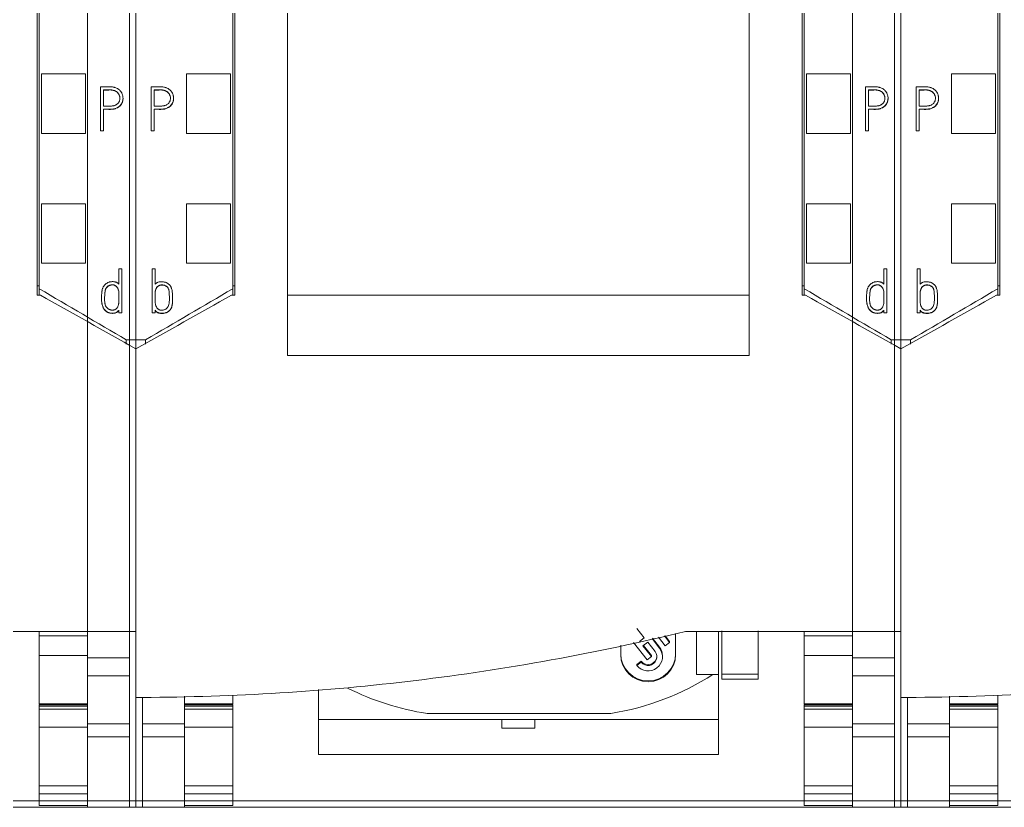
# Model space of a CAD drawing. Header units: millimetres. Extents: x 1359 to 3577, y 1333 to 3557.
# Drawn here: x 2640.68 to 2685.47, y 2906.56 to 2942.38 of the extents above; entities that cross this region are included whole.
import ezdxf

# ---------------------------------------------------------------- set-up
doc = ezdxf.new("R2010")
doc.units = ezdxf.units.MM
doc.layers.add('000-PI-Oprema', color=30, linetype='Continuous', lineweight=5)
doc.layers.add('002-PI-Kabelska kanalica', color=150, linetype='Continuous')

# ---------------------------------------------------------------- blocks, each defined once
blk = doc.blocks.new('S7-1500 DI HF - 6ES7521-1BL00-0AB0')
at = {"layer": '000-PI-Oprema', "color": 0, "linetype": 'ByBlock', "lineweight": 0}
for p, q in [((0, 134.681), (0, 21.262)), ((34.8, 134.681), (34.8, 21.262)), ((4.4, 132.4), (4.4, 23.585)), ((30.4, 23.585), (30.4, 132.4)), ((32.6, 67.75), (32.6, 3.795)), ((34.5, 67.75), (34.5, 3.795)), ((2.3, 30.655), (2.3, 33.356)), ((4.3, 33.356), (2.3, 33.356)), ((4.3, 30.655), (4.3, 33.356)), ((30.5, 30.655), (30.5, 33.356)), ((30.5, 33.356), (32.5, 33.356)), ((32.5, 30.655), (32.5, 33.356)), ((0.684, 32.772), (0.684, 30.771)), ((33.184, 32.772), (33.184, 30.771)), ((0.826, 31.895), (0.826, 32.631)), ((1.711, 32.244), (1.711, 32.25)), ((33.326, 31.895), (33.326, 32.631)), ((34.211, 32.244), (34.211, 32.25)), ((0.826, 30.771), (0.826, 31.753)), ((33.326, 30.771), (33.326, 31.753)), ((0.684, 30.771), (0.826, 30.771)), ((0.684, 30.771), (0.684, 30.764)), ((0.826, 30.771), (0.826, 30.764)), ((2.3, 30.65), (2.3, 30.655)), ((4.3, 30.655), (2.3, 30.655)), ((4.3, 30.65), (2.3, 30.65)), ((4.3, 30.65), (4.3, 30.655)), ((30.5, 30.65), (30.5, 30.655)), ((30.5, 30.655), (32.5, 30.655)), ((30.5, 30.65), (32.5, 30.65)), ((32.5, 30.65), (32.5, 30.655)), ((33.184, 30.771), (33.326, 30.771)), ((33.184, 30.771), (33.184, 30.764)), ((33.326, 30.771), (33.326, 30.764)), ((2.3, 24.753), (2.3, 27.454)), ((4.3, 27.454), (2.3, 27.454)), ((4.3, 24.753), (4.3, 27.454)), ((30.5, 24.753), (30.5, 27.454)), ((30.5, 27.454), (32.5, 27.454)), ((32.5, 24.753), (32.5, 27.454)), ((2.3, 24.75), (2.3, 24.753)), ((4.3, 24.753), (2.3, 24.753)), ((4.3, 24.75), (2.3, 24.75)), ((4.3, 24.75), (4.3, 24.753)), ((30.5, 24.75), (30.5, 24.753)), ((30.5, 24.753), (32.5, 24.753)), ((30.5, 24.75), (32.5, 24.75)), ((32.5, 24.75), (32.5, 24.753)), ((0.733, 22.486), (0.733, 24.486)), ((0.733, 24.486), (0.872, 24.486)), ((0.872, 24.486), (0.872, 23.791)), ((34.022, 24.486), (34.022, 23.794)), ((34.163, 24.486), (34.022, 24.486)), ((34.163, 22.486), (34.163, 24.486)), ((4.35, 23.299), (4.5, 23.299)), ((4.5, 23.714), (4.4, 23.714)), ((4.4, 23.585), (4.4, 23.299)), ((27.9, 23.296), (6.9, 23.296)), ((30.3, 23.714), (30.4, 23.714)), ((30.3, 23.299), (30.45, 23.299)), ((30.4, 23.299), (30.4, 23.585)), ((1.662, 23.111), (1.662, 23.117)), ((33.231, 23.163), (33.231, 23.153)), ((0.872, 22.486), (0.733, 22.486)), ((0.872, 22.605), (0.872, 22.486)), ((34.022, 22.605), (34.022, 22.486)), ((34.022, 22.486), (34.163, 22.486)), ((0, 21.262), (0, 20.893)), ((0.44, 21.262), (0, 21.262)), ((0.44, 21.059), (0.44, 21.262)), ((34.36, 21.262), (34.36, 21.059)), ((34.8, 21.262), (34.36, 21.262)), ((34.8, 21.262), (34.8, 20.886)), ((27.9, 20.55), (6.9, 20.55)), ((22.789, 8.14), (23.125, 7.714)), ((23.125, 7.714), (22.909, 7.547)), ((23.811, 7.245), (23.475, 7.671)), ((23.811, 7.284), (23.495, 7.686)), ((23.77, 7.739), (24.076, 7.35)), ((24.273, 7.503), (24.042, 7.797)), ((24.273, 7.542), (24.068, 7.802)), ((24.55, 6.949), (24.55, 7.904)), ((25, 8), (34.8, 8)), ((25.5, 8), (25.5, 6.04)), ((26.5, 6.04), (26.5, 8)), ((30.4, 7.8), (30.4, 8)), ((30.4, 6.902), (30.4, 7.8)), ((30.4, 7.8), (32.6, 7.8)), ((32.6, 6.799), (32.6, 8)), ((34.5, 6.799), (34.5, 8)), ((34.8, 7.919), (34.8, 0)), ((22.05, 7.374), (22.05, 6.949)), ((22.631, 7.497), (23.25, 6.711)), ((23.063, 7.351), (23.278, 7.519)), ((23.447, 6.863), (23.063, 7.351)), ((23.447, 6.902), (23.082, 7.366)), ((23.278, 7.519), (23.614, 7.092)), ((23.811, 7.284), (23.811, 7.245)), ((24.076, 7.35), (24.273, 7.503)), ((24.273, 7.542), (24.273, 7.503)), ((23.25, 6.711), (23.447, 6.863)), ((23.447, 6.902), (23.447, 6.863)), ((23.949, 6.849), (23.949, 6.888)), ((30.4, 4.701), (30.4, 6.902)), ((30.4, 6.902), (32.6, 6.902)), ((32.6, 5.982), (32.6, 6.799)), ((32.6, 6.799), (34.5, 6.799)), ((34.5, 5.982), (34.5, 6.799)), ((22.986, 6.645), (22.789, 6.492)), ((22.986, 6.605), (22.789, 6.453)), ((22.789, 6.492), (22.789, 6.453)), ((22.986, 6.645), (22.986, 6.605)), ((25.5, 6.04), (25.5, 6.04)), ((25.5, 6.04), (26.249, 6.04)), ((25.5, 6.04), (26.5, 6.04)), ((26.249, 6.04), (26.5, 6.04)), ((26.5, 4), (26.5, 6.04)), ((26.5, 6.04), (26.5, 6.04)), ((26.65, 5.833), (26.65, 6.05)), ((26.65, 6.05), (28.3, 6.05)), ((26.65, 5.833), (28.3, 5.833)), ((28.3, 5.833), (28.3, 6.05)), ((32.6, 5.982), (34.5, 5.982)), ((0.301, 5), (0, 5)), ((0.3, 4.988), (0.3, 3.795)), ((2.2, 5.049), (2.2, 3.795)), ((4.4, 4.701), (4.4, 5.066)), ((8.3, 4), (8.3, 5.364)), ((0, 4.919), (0, 0)), ((2.2, 4.701), (4.4, 4.701)), ((4.4, 4.671), (2.2, 4.671)), ((4.4, 4.665), (2.2, 4.665)), ((4.4, 4.6), (2.2, 4.6)), ((4.4, 4.665), (4.4, 4.671)), ((4.4, 4.6), (4.4, 4.665)), ((4.4, 4.6), (4.4, 4.463)), ((30.4, 4.701), (32.6, 4.701)), ((30.4, 4.665), (30.4, 4.671)), ((32.6, 4.671), (30.4, 4.671)), ((30.4, 4.6), (30.4, 4.665)), ((30.4, 4.665), (32.6, 4.665)), ((30.4, 4.6), (30.4, 4.463)), ((30.4, 4.6), (32.6, 4.6)), ((4.4, 4.463), (2.2, 4.463)), ((4.4, 4.463), (4.4, 3.638)), ((13.244, 4.268), (21.599, 4.268)), ((30.4, 4.463), (30.4, 3.638)), ((30.4, 4.463), (32.6, 4.463)), ((0.3, 3.209), (0.3, 3.795)), ((2.2, 3.795), (0.3, 3.795)), ((2.2, 3.209), (2.2, 3.795)), ((4.4, 3.638), (2.2, 3.638)), ((4.4, 3.638), (4.4, 0.973)), ((8.3, 2.4), (8.3, 4)), ((8.3, 4), (26.5, 4)), ((16.65, 4), (16.65, 3.596)), ((16.65, 3.596), (18.15, 3.596)), ((18.15, 4), (18.15, 3.596)), ((26.5, 2.4), (26.5, 4)), ((30.4, 3.638), (30.4, 0.973)), ((30.4, 3.638), (32.6, 3.638)), ((32.6, 3.209), (32.6, 3.795)), ((32.6, 3.795), (34.5, 3.795)), ((34.5, 3.209), (34.5, 3.795)), ((2.2, 3.209), (0.3, 3.209)), ((32.6, 3.209), (34.5, 3.209)), ((8.3, 2.4), (26.5, 2.4)), ((4.4, 0.973), (2.2, 0.973)), ((4.4, 0.973), (4.4, 0.606)), ((30.4, 0.973), (30.4, 0.606)), ((30.4, 0.973), (32.6, 0.973)), ((2.2, 0.606), (2.2, 0.076)), ((4.4, 0.606), (2.2, 0.606)), ((4.4, 0.606), (4.4, 0.076)), ((30.4, 0.606), (30.4, 0.076)), ((30.4, 0.606), (32.6, 0.606)), ((32.6, 0.606), (32.6, 0.076)), ((30.4, 0), (-0.859, 0)), ((1.941, 0), (0, 0)), ((0.3, 0.012), (2.2, 0.012)), ((2.2, 0.012), (0.3, 0.012)), ((2.2, 0.076), (4.4, 0.076)), ((4.4, 0.076), (2.2, 0.076)), ((4.4, 0.076), (4.4, 0.076)), ((30.4, 0.076), (30.4, 0.076)), ((30.4, 0.076), (32.6, 0.076)), ((30.4, 0.076), (32.6, 0.076)), ((32.6, 0.012), (34.5, 0.012)), ((32.6, 0.012), (34.5, 0.012)), ((34.8, 0), (33.201, 0))]:
    blk.add_line(p, q, dxfattribs=at)
for centre, major_axis, start_param, end_param in [((23.3, 6.849), (0.649, 0), 3.804818, 6.94641), ((23.3, 6.888), (0.649, 0), 6.283142, 6.94641), ((23.3, 6.988), (1.25, 0), 3.141593, 6.283185), ((23.3, 6.949), (1.25, 0), 3.141593, 6.283185), ((23.3, 6.849), (-0.399, 0), 0.663225, 3.804818), ((23.3, 6.888), (-0.399, 0), 0.663225, 3.092069), ((19.662, 16.145), (12.135, 0), 4.872685, 5.28613), ((15.066, 16.004), (11.977, 0), 4.241192, 4.559632)]:
    blk.add_ellipse(centre, major_axis=major_axis, ratio=0.991445, start_param=start_param, end_param=end_param, dxfattribs=at)
for points, knots in [([(4.5, 132.586), (4.5, 129.542), (4.5, 119.972), (4.5, 105.802), (4.5, 91.235), (4.5, 77.025), (4.5, 62.731), (4.5, 47.245), (4.5, 34.605), (4.5, 26.64), (4.5, 23.299)], [0, 0, 0, 0, 0.083934, 0.263736, 0.389889, 0.484142, 0.653794, 0.78188, 0.908517, 1, 1, 1, 1]), ([(30.3, 23.299), (30.3, 26.64), (30.3, 34.605), (30.3, 47.245), (30.3, 62.731), (30.3, 77.025), (30.3, 91.235), (30.3, 105.802), (30.3, 119.972), (30.3, 129.542), (30.3, 132.586)], [0, 0, 0, 0, 0.091483, 0.21812, 0.346206, 0.515858, 0.610111, 0.736264, 0.916066, 1, 1, 1, 1]), ([(6.9, 129.52), (6.9, 127.497), (6.9, 118.948), (6.9, 105.802), (6.9, 91.235), (6.9, 77.025), (6.9, 62.731), (6.9, 47.245), (6.9, 34.486), (6.9, 25.605), (6.9, 21.348), (6.9, 20.55)], [0, 0, 0, 0, 0.055935, 0.236292, 0.362833, 0.457376, 0.627551, 0.756032, 0.883059, 0.978086, 1, 1, 1, 1]), ([(27.9, 129.52), (27.9, 127.497), (27.9, 118.948), (27.9, 105.802), (27.9, 91.235), (27.9, 77.025), (27.9, 62.731), (27.9, 47.245), (27.9, 34.486), (27.9, 25.605), (27.9, 21.348), (27.9, 20.55)], [0, 0, 0, 0, 0.055935, 0.236292, 0.362833, 0.457376, 0.627551, 0.756032, 0.883059, 0.978086, 1, 1, 1, 1]), ([(0.826, 31.753), (0.877, 31.753), (0.929, 31.754), (1.032, 31.753), (1.084, 31.752), (1.161, 31.754), (1.187, 31.755), (1.226, 31.758), (1.239, 31.76), (1.265, 31.763), (1.277, 31.765), (1.316, 31.772), (1.341, 31.778), (1.39, 31.794), (1.414, 31.804), (1.449, 31.821), (1.46, 31.827), (1.483, 31.841), (1.493, 31.847), (1.525, 31.87), (1.545, 31.886), (1.573, 31.913), (1.583, 31.922), (1.6, 31.941), (1.608, 31.951), (1.632, 31.982), (1.645, 32.004), (1.663, 32.038), (1.668, 32.05), (1.679, 32.074), (1.683, 32.086), (1.695, 32.123), (1.701, 32.148), (1.707, 32.187), (1.708, 32.199), (1.71, 32.225), (1.711, 32.239), (1.711, 32.277), (1.709, 32.303), (1.703, 32.341), (1.7, 32.354), (1.695, 32.38), (1.691, 32.392), (1.68, 32.429), (1.67, 32.453), (1.653, 32.488), (1.647, 32.499), (1.634, 32.522), (1.627, 32.533), (1.605, 32.565), (1.589, 32.585), (1.553, 32.622), (1.534, 32.64), (1.503, 32.664), (1.493, 32.671), (1.471, 32.685), (1.46, 32.692), (1.426, 32.711), (1.403, 32.721), (1.366, 32.735), (1.354, 32.739), (1.329, 32.746), (1.316, 32.749), (1.253, 32.764), (1.202, 32.769), (1.125, 32.773), (1.099, 32.774), (1.047, 32.774), (0.995, 32.774), (0.943, 32.773), (0.892, 32.772), (0.814, 32.772), (0.736, 32.772), (0.684, 32.772)], [0, 0, 0, 0, 0.0625, 0.0625, 0.125, 0.125, 0.15625, 0.15625, 0.171875, 0.171875, 0.1875, 0.1875, 0.21875, 0.21875, 0.25, 0.25, 0.265625, 0.265625, 0.28125, 0.28125, 0.3125, 0.3125, 0.328125, 0.328125, 0.34375, 0.34375, 0.375, 0.375, 0.390625, 0.390625, 0.40625, 0.40625, 0.4375, 0.4375, 0.453125, 0.453125, 0.46875, 0.46875, 0.5, 0.5, 0.515625, 0.515625, 0.53125, 0.53125, 0.5625, 0.5625, 0.578125, 0.578125, 0.59375, 0.59375, 0.625, 0.625, 0.65625, 0.65625, 0.671875, 0.671875, 0.6875, 0.6875, 0.71875, 0.71875, 0.734375, 0.734375, 0.75, 0.75, 0.8125, 0.8125, 0.84375, 0.84375, 0.875, 0.90625, 0.90625, 0.9375, 1, 1, 1, 1]), ([(33.326, 31.753), (33.377, 31.753), (33.429, 31.754), (33.532, 31.753), (33.584, 31.752), (33.661, 31.754), (33.687, 31.755), (33.726, 31.758), (33.739, 31.76), (33.765, 31.763), (33.777, 31.765), (33.816, 31.772), (33.841, 31.778), (33.89, 31.794), (33.914, 31.804), (33.949, 31.821), (33.96, 31.827), (33.983, 31.841), (33.993, 31.847), (34.025, 31.87), (34.045, 31.886), (34.073, 31.913), (34.083, 31.922), (34.1, 31.941), (34.108, 31.951), (34.132, 31.982), (34.145, 32.004), (34.163, 32.038), (34.168, 32.05), (34.179, 32.074), (34.183, 32.086), (34.195, 32.123), (34.201, 32.148), (34.207, 32.187), (34.208, 32.199), (34.21, 32.225), (34.211, 32.239), (34.211, 32.277), (34.209, 32.303), (34.203, 32.341), (34.2, 32.354), (34.195, 32.38), (34.191, 32.392), (34.18, 32.429), (34.17, 32.453), (34.153, 32.488), (34.147, 32.499), (34.134, 32.522), (34.127, 32.533), (34.105, 32.565), (34.089, 32.585), (34.053, 32.622), (34.034, 32.64), (34.003, 32.664), (33.993, 32.671), (33.971, 32.685), (33.96, 32.692), (33.926, 32.711), (33.903, 32.721), (33.866, 32.735), (33.854, 32.739), (33.829, 32.746), (33.816, 32.749), (33.753, 32.764), (33.702, 32.769), (33.625, 32.773), (33.599, 32.774), (33.547, 32.774), (33.495, 32.774), (33.443, 32.773), (33.392, 32.772), (33.314, 32.772), (33.236, 32.772), (33.184, 32.772)], [0, 0, 0, 0, 0.0625, 0.0625, 0.125, 0.125, 0.15625, 0.15625, 0.171875, 0.171875, 0.1875, 0.1875, 0.21875, 0.21875, 0.25, 0.25, 0.265625, 0.265625, 0.28125, 0.28125, 0.3125, 0.3125, 0.328125, 0.328125, 0.34375, 0.34375, 0.375, 0.375, 0.390625, 0.390625, 0.40625, 0.40625, 0.4375, 0.4375, 0.453125, 0.453125, 0.46875, 0.46875, 0.5, 0.5, 0.515625, 0.515625, 0.53125, 0.53125, 0.5625, 0.5625, 0.578125, 0.578125, 0.59375, 0.59375, 0.625, 0.625, 0.65625, 0.65625, 0.671875, 0.671875, 0.6875, 0.6875, 0.71875, 0.71875, 0.734375, 0.734375, 0.75, 0.75, 0.8125, 0.8125, 0.84375, 0.84375, 0.875, 0.90625, 0.90625, 0.9375, 1, 1, 1, 1]), ([(0.826, 32.631), (0.865, 32.631), (0.903, 32.631), (0.961, 32.631), (0.981, 32.631), (1.019, 32.631), (1.039, 32.632), (1.097, 32.633), (1.136, 32.634), (1.194, 32.63), (1.213, 32.628), (1.251, 32.621), (1.27, 32.617), (1.299, 32.608), (1.308, 32.605), (1.327, 32.598), (1.336, 32.594), (1.363, 32.582), (1.381, 32.573), (1.406, 32.557), (1.414, 32.551), (1.43, 32.539), (1.438, 32.533), (1.46, 32.513), (1.474, 32.499), (1.493, 32.476), (1.499, 32.468), (1.51, 32.452), (1.515, 32.443), (1.53, 32.417), (1.539, 32.399), (1.549, 32.371), (1.552, 32.362), (1.558, 32.343), (1.56, 32.333), (1.566, 32.304), (1.568, 32.284), (1.569, 32.254), (1.569, 32.244), (1.568, 32.224), (1.568, 32.214), (1.564, 32.185), (1.559, 32.165), (1.55, 32.137), (1.547, 32.128), (1.539, 32.109), (1.535, 32.1), (1.521, 32.074), (1.51, 32.057), (1.492, 32.034), (1.486, 32.026), (1.472, 32.011), (1.465, 32.004), (1.443, 31.984), (1.427, 31.972), (1.401, 31.957), (1.393, 31.952), (1.375, 31.942), (1.366, 31.938), (1.339, 31.926), (1.32, 31.919), (1.291, 31.912), (1.281, 31.909), (1.262, 31.905), (1.252, 31.904), (1.222, 31.9), (1.202, 31.898), (1.163, 31.895), (1.143, 31.895), (1.103, 31.894), (1.064, 31.894), (1.024, 31.895), (0.984, 31.895), (0.965, 31.895), (0.905, 31.895), (0.865, 31.895), (0.826, 31.895)], [0, 0, 0, 0, 0.0625, 0.0625, 0.09375, 0.09375, 0.125, 0.125, 0.1875, 0.1875, 0.21875, 0.21875, 0.25, 0.25, 0.265625, 0.265625, 0.28125, 0.28125, 0.3125, 0.3125, 0.328125, 0.328125, 0.34375, 0.34375, 0.375, 0.375, 0.390625, 0.390625, 0.40625, 0.40625, 0.4375, 0.4375, 0.453125, 0.453125, 0.46875, 0.46875, 0.5, 0.5, 0.515625, 0.515625, 0.53125, 0.53125, 0.5625, 0.5625, 0.578125, 0.578125, 0.59375, 0.59375, 0.625, 0.625, 0.640625, 0.640625, 0.65625, 0.65625, 0.6875, 0.6875, 0.703125, 0.703125, 0.71875, 0.71875, 0.75, 0.75, 0.765625, 0.765625, 0.78125, 0.78125, 0.8125, 0.8125, 0.84375, 0.84375, 0.875, 0.90625, 0.90625, 0.9375, 0.9375, 1, 1, 1, 1]), ([(1.569, 32.244), (1.569, 32.247), (1.569, 32.25), (1.569, 32.263), (1.568, 32.273), (1.566, 32.293), (1.565, 32.303), (1.559, 32.332), (1.554, 32.351), (1.544, 32.379), (1.54, 32.389), (1.532, 32.407), (1.519, 32.433), (1.502, 32.458), (1.484, 32.481), (1.477, 32.489), (1.463, 32.503), (1.456, 32.51), (1.434, 32.53), (1.418, 32.542), (1.394, 32.558), (1.385, 32.563), (1.368, 32.573), (1.359, 32.578), (1.332, 32.59), (1.314, 32.598), (1.276, 32.609), (1.256, 32.614), (1.217, 32.621), (1.198, 32.623), (1.139, 32.628), (1.1, 32.627), (1.041, 32.626), (1.022, 32.625), (0.982, 32.624), (0.963, 32.624), (0.904, 32.624), (0.865, 32.625), (0.826, 32.625)], [0, 0, 0, 0, 0.009533, 0.009533, 0.040485, 0.040485, 0.071437, 0.071437, 0.133342, 0.133342, 0.164294, 0.164294, 0.195246, 0.25715, 0.25715, 0.288102, 0.288102, 0.319054, 0.319054, 0.380958, 0.380958, 0.41191, 0.41191, 0.442862, 0.442862, 0.504767, 0.504767, 0.566671, 0.566671, 0.628575, 0.628575, 0.752383, 0.752383, 0.814287, 0.814287, 0.876192, 0.876192, 1, 1, 1, 1]), ([(33.326, 32.631), (33.365, 32.631), (33.403, 32.631), (33.461, 32.631), (33.481, 32.631), (33.519, 32.631), (33.539, 32.632), (33.597, 32.633), (33.636, 32.634), (33.694, 32.63), (33.713, 32.628), (33.751, 32.621), (33.77, 32.617), (33.799, 32.608), (33.808, 32.605), (33.827, 32.598), (33.836, 32.594), (33.863, 32.582), (33.881, 32.573), (33.906, 32.557), (33.914, 32.551), (33.93, 32.539), (33.938, 32.533), (33.96, 32.513), (33.974, 32.499), (33.993, 32.476), (33.999, 32.468), (34.01, 32.452), (34.015, 32.443), (34.03, 32.417), (34.039, 32.399), (34.049, 32.371), (34.052, 32.362), (34.058, 32.343), (34.06, 32.333), (34.066, 32.304), (34.068, 32.284), (34.069, 32.254), (34.069, 32.244), (34.068, 32.224), (34.068, 32.214), (34.064, 32.185), (34.059, 32.165), (34.05, 32.137), (34.047, 32.128), (34.039, 32.109), (34.035, 32.1), (34.021, 32.074), (34.01, 32.057), (33.992, 32.034), (33.986, 32.026), (33.972, 32.011), (33.965, 32.004), (33.943, 31.984), (33.927, 31.972), (33.901, 31.957), (33.893, 31.952), (33.875, 31.942), (33.866, 31.938), (33.839, 31.926), (33.82, 31.919), (33.791, 31.912), (33.781, 31.909), (33.762, 31.905), (33.752, 31.904), (33.722, 31.9), (33.702, 31.898), (33.663, 31.895), (33.643, 31.895), (33.603, 31.894), (33.564, 31.894), (33.524, 31.895), (33.484, 31.895), (33.465, 31.895), (33.405, 31.895), (33.365, 31.895), (33.326, 31.895)], [0, 0, 0, 0, 0.0625, 0.0625, 0.09375, 0.09375, 0.125, 0.125, 0.1875, 0.1875, 0.21875, 0.21875, 0.25, 0.25, 0.265625, 0.265625, 0.28125, 0.28125, 0.3125, 0.3125, 0.328125, 0.328125, 0.34375, 0.34375, 0.375, 0.375, 0.390625, 0.390625, 0.40625, 0.40625, 0.4375, 0.4375, 0.453125, 0.453125, 0.46875, 0.46875, 0.5, 0.5, 0.515625, 0.515625, 0.53125, 0.53125, 0.5625, 0.5625, 0.578125, 0.578125, 0.59375, 0.59375, 0.625, 0.625, 0.640625, 0.640625, 0.65625, 0.65625, 0.6875, 0.6875, 0.703125, 0.703125, 0.71875, 0.71875, 0.75, 0.75, 0.765625, 0.765625, 0.78125, 0.78125, 0.8125, 0.8125, 0.84375, 0.84375, 0.875, 0.90625, 0.90625, 0.9375, 0.9375, 1, 1, 1, 1]), ([(34.069, 32.244), (34.069, 32.247), (34.069, 32.25), (34.069, 32.263), (34.068, 32.273), (34.066, 32.293), (34.065, 32.303), (34.059, 32.332), (34.054, 32.351), (34.044, 32.379), (34.04, 32.389), (34.032, 32.407), (34.019, 32.433), (34.002, 32.458), (33.984, 32.481), (33.977, 32.489), (33.963, 32.503), (33.956, 32.51), (33.934, 32.53), (33.918, 32.542), (33.894, 32.558), (33.885, 32.563), (33.868, 32.573), (33.859, 32.578), (33.832, 32.59), (33.814, 32.598), (33.776, 32.609), (33.756, 32.614), (33.717, 32.621), (33.698, 32.623), (33.639, 32.628), (33.6, 32.627), (33.541, 32.626), (33.522, 32.625), (33.482, 32.624), (33.463, 32.624), (33.404, 32.624), (33.365, 32.625), (33.326, 32.625)], [0, 0, 0, 0, 0.009533, 0.009533, 0.040485, 0.040485, 0.071437, 0.071437, 0.133342, 0.133342, 0.164294, 0.164294, 0.195246, 0.25715, 0.25715, 0.288102, 0.288102, 0.319054, 0.319054, 0.380958, 0.380958, 0.41191, 0.41191, 0.442862, 0.442862, 0.504767, 0.504767, 0.566671, 0.566671, 0.628575, 0.628575, 0.752383, 0.752383, 0.814287, 0.814287, 0.876192, 0.876192, 1, 1, 1, 1]), ([(1.711, 32.245), (1.711, 32.219), (1.709, 32.194), (1.703, 32.157), (1.701, 32.144), (1.695, 32.119), (1.691, 32.106), (1.68, 32.069), (1.67, 32.045), (1.646, 31.999), (1.633, 31.977), (1.609, 31.946), (1.601, 31.936), (1.583, 31.917), (1.574, 31.907), (1.546, 31.881), (1.526, 31.864), (1.494, 31.842), (1.483, 31.835), (1.461, 31.821), (1.45, 31.815), (1.415, 31.798), (1.391, 31.788), (1.354, 31.776), (1.341, 31.772), (1.316, 31.766), (1.303, 31.763), (1.24, 31.752), (1.188, 31.748), (1.085, 31.746), (1.033, 31.747), (0.929, 31.748), (0.878, 31.747), (0.826, 31.747)], [0, 0, 0, 0, 0.065202, 0.065202, 0.098588, 0.098588, 0.131973, 0.131973, 0.198745, 0.198745, 0.265516, 0.265516, 0.298902, 0.298902, 0.332287, 0.332287, 0.399059, 0.399059, 0.432444, 0.432444, 0.46583, 0.46583, 0.532601, 0.532601, 0.565987, 0.565987, 0.599372, 0.599372, 0.732915, 0.732915, 0.866457, 0.866457, 1, 1, 1, 1]), ([(34.211, 32.245), (34.211, 32.219), (34.209, 32.194), (34.203, 32.157), (34.201, 32.144), (34.195, 32.119), (34.191, 32.106), (34.18, 32.069), (34.17, 32.045), (34.146, 31.999), (34.133, 31.977), (34.109, 31.946), (34.101, 31.936), (34.083, 31.917), (34.074, 31.907), (34.046, 31.881), (34.026, 31.864), (33.994, 31.842), (33.983, 31.835), (33.961, 31.821), (33.95, 31.815), (33.915, 31.798), (33.891, 31.788), (33.854, 31.776), (33.841, 31.772), (33.816, 31.766), (33.803, 31.763), (33.74, 31.752), (33.688, 31.748), (33.585, 31.746), (33.533, 31.747), (33.429, 31.748), (33.378, 31.747), (33.326, 31.747)], [0, 0, 0, 0, 0.065202, 0.065202, 0.098588, 0.098588, 0.131973, 0.131973, 0.198745, 0.198745, 0.265516, 0.265516, 0.298902, 0.298902, 0.332287, 0.332287, 0.399059, 0.399059, 0.432444, 0.432444, 0.46583, 0.46583, 0.532601, 0.532601, 0.565987, 0.565987, 0.599372, 0.599372, 0.732915, 0.732915, 0.866457, 0.866457, 1, 1, 1, 1]), ([(1.042, 23.729), (1.056, 23.736), (1.071, 23.742), (1.101, 23.751), (1.116, 23.754), (1.14, 23.758), (1.148, 23.759), (1.164, 23.76), (1.187, 23.761), (1.211, 23.76), (1.242, 23.756), (1.258, 23.753), (1.289, 23.746), (1.304, 23.741), (1.333, 23.73), (1.347, 23.723), (1.375, 23.708), (1.388, 23.699), (1.407, 23.684), (1.413, 23.679), (1.424, 23.668), (1.43, 23.662), (1.445, 23.644), (1.454, 23.631), (1.469, 23.603), (1.475, 23.588), (1.486, 23.559), (1.491, 23.544), (1.498, 23.513), (1.501, 23.498), (1.506, 23.467), (1.508, 23.451), (1.513, 23.404), (1.514, 23.372), (1.518, 23.278), (1.52, 23.214), (1.52, 23.12), (1.52, 23.088), (1.517, 23.025), (1.515, 22.994), (1.509, 22.947), (1.507, 22.931), (1.501, 22.9), (1.498, 22.884), (1.485, 22.839), (1.475, 22.809), (1.454, 22.767), (1.446, 22.753), (1.428, 22.727), (1.419, 22.714), (1.397, 22.692), (1.385, 22.681), (1.36, 22.662), (1.346, 22.653), (1.318, 22.639), (1.304, 22.632), (1.274, 22.622), (1.258, 22.618), (1.227, 22.611), (1.212, 22.609), (1.188, 22.608), (1.18, 22.607), (1.164, 22.608), (1.156, 22.608), (1.133, 22.61), (1.117, 22.612), (1.094, 22.618), (1.086, 22.621), (1.071, 22.626), (1.064, 22.629), (1.043, 22.639), (1.03, 22.648), (1.011, 22.662), (1.004, 22.667), (0.993, 22.678), (0.987, 22.683), (0.971, 22.701), (0.961, 22.713), (0.943, 22.739), (0.935, 22.753), (0.913, 22.795), (0.902, 22.824), (0.89, 22.87), (0.887, 22.886), (0.881, 22.916), (0.879, 22.932), (0.874, 22.979), (0.872, 23.01), (0.871, 23.072), (0.871, 23.103), (0.872, 23.165), (0.872, 23.197), (0.872, 23.259), (0.872, 23.29), (0.871, 23.353), (0.871, 23.384), (0.874, 23.446), (0.877, 23.477), (0.887, 23.522), (0.892, 23.537), (0.902, 23.567), (0.908, 23.581), (0.922, 23.609), (0.93, 23.623), (0.947, 23.649), (0.957, 23.661), (0.978, 23.683), (0.99, 23.694), (1.008, 23.708), (1.015, 23.713), (1.025, 23.719), (1.028, 23.721), (1.035, 23.725), (1.039, 23.727), (1.042, 23.729)], [0, 0, 0, 0, 0.015625, 0.015625, 0.03125, 0.03125, 0.039063, 0.039063, 0.046875, 0.0625, 0.0625, 0.078125, 0.078125, 0.09375, 0.09375, 0.109375, 0.109375, 0.125, 0.125, 0.132813, 0.132813, 0.140625, 0.140625, 0.15625, 0.15625, 0.171875, 0.171875, 0.1875, 0.1875, 0.203125, 0.203125, 0.21875, 0.21875, 0.25, 0.25, 0.3125, 0.3125, 0.34375, 0.34375, 0.375, 0.375, 0.390625, 0.390625, 0.40625, 0.40625, 0.4375, 0.4375, 0.453125, 0.453125, 0.46875, 0.46875, 0.484375, 0.484375, 0.5, 0.5, 0.515625, 0.515625, 0.53125, 0.53125, 0.546875, 0.546875, 0.554688, 0.554688, 0.5625, 0.5625, 0.578125, 0.578125, 0.585938, 0.585938, 0.59375, 0.59375, 0.609375, 0.609375, 0.617188, 0.617188, 0.625, 0.625, 0.640625, 0.640625, 0.65625, 0.65625, 0.6875, 0.6875, 0.703125, 0.703125, 0.71875, 0.71875, 0.75, 0.75, 0.78125, 0.78125, 0.8125, 0.8125, 0.84375, 0.84375, 0.875, 0.875, 0.90625, 0.90625, 0.921875, 0.921875, 0.9375, 0.9375, 0.953125, 0.953125, 0.96875, 0.96875, 0.984375, 0.984375, 0.992188, 0.992188, 0.996094, 0.996094, 1, 1, 1, 1]), ([(0.872, 23.791), (0.891, 23.812), (0.911, 23.831), (0.945, 23.855), (0.957, 23.862), (0.975, 23.871), (0.982, 23.874), (0.995, 23.88), (1.001, 23.882), (1.034, 23.893), (1.062, 23.898), (1.103, 23.901), (1.117, 23.902), (1.145, 23.903), (1.159, 23.903), (1.201, 23.901), (1.228, 23.9), (1.27, 23.894), (1.284, 23.892), (1.311, 23.886), (1.325, 23.883), (1.365, 23.871), (1.391, 23.86), (1.428, 23.841), (1.44, 23.834), (1.464, 23.819), (1.475, 23.811), (1.508, 23.785), (1.527, 23.766), (1.553, 23.733), (1.562, 23.721), (1.577, 23.698), (1.59, 23.673), (1.602, 23.648), (1.612, 23.622), (1.617, 23.609), (1.63, 23.569), (1.636, 23.542), (1.647, 23.487), (1.651, 23.46), (1.656, 23.404), (1.658, 23.376), (1.66, 23.32), (1.66, 23.292), (1.661, 23.237), (1.661, 23.209), (1.662, 23.125), (1.662, 23.069), (1.66, 22.985), (1.658, 22.957), (1.654, 22.902), (1.651, 22.874), (1.644, 22.833), (1.642, 22.819), (1.635, 22.792), (1.631, 22.778), (1.618, 22.738), (1.607, 22.712), (1.587, 22.675), (1.58, 22.663), (1.564, 22.64), (1.555, 22.629), (1.528, 22.597), (1.507, 22.578), (1.473, 22.553), (1.461, 22.545), (1.437, 22.531), (1.425, 22.525), (1.399, 22.513), (1.386, 22.508), (1.359, 22.498), (1.346, 22.494), (1.305, 22.483), (1.278, 22.478), (1.223, 22.471), (1.195, 22.469), (1.138, 22.469), (1.11, 22.471), (1.069, 22.479), (1.055, 22.482), (1.028, 22.491), (1.015, 22.495), (0.989, 22.507), (0.977, 22.513), (0.959, 22.524), (0.953, 22.528), (0.941, 22.536), (0.936, 22.54), (0.908, 22.562), (0.889, 22.582), (0.872, 22.605)], [0, 0, 0, 0, 0.03125, 0.03125, 0.046875, 0.046875, 0.054688, 0.054688, 0.0625, 0.0625, 0.09375, 0.09375, 0.109375, 0.109375, 0.125, 0.125, 0.15625, 0.15625, 0.171875, 0.171875, 0.1875, 0.1875, 0.21875, 0.21875, 0.234375, 0.234375, 0.25, 0.25, 0.28125, 0.28125, 0.296875, 0.296875, 0.3125, 0.328125, 0.328125, 0.34375, 0.34375, 0.375, 0.375, 0.40625, 0.40625, 0.4375, 0.4375, 0.46875, 0.46875, 0.5, 0.5, 0.5625, 0.5625, 0.59375, 0.59375, 0.625, 0.625, 0.640625, 0.640625, 0.65625, 0.65625, 0.6875, 0.6875, 0.703125, 0.703125, 0.71875, 0.71875, 0.75, 0.75, 0.765625, 0.765625, 0.78125, 0.78125, 0.796875, 0.796875, 0.8125, 0.8125, 0.84375, 0.84375, 0.875, 0.875, 0.90625, 0.90625, 0.921875, 0.921875, 0.9375, 0.9375, 0.953125, 0.953125, 0.960938, 0.960938, 0.96875, 0.96875, 1, 1, 1, 1]), ([(1.52, 23.146), (1.52, 23.148), (1.52, 23.151), (1.52, 23.215), (1.518, 23.278), (1.514, 23.371), (1.513, 23.402), (1.506, 23.465), (1.501, 23.496), (1.49, 23.541), (1.485, 23.556), (1.474, 23.586), (1.467, 23.6), (1.452, 23.627), (1.443, 23.64), (1.422, 23.664), (1.411, 23.675), (1.392, 23.689), (1.386, 23.694), (1.373, 23.703), (1.366, 23.707), (1.345, 23.718), (1.331, 23.724), (1.302, 23.735), (1.287, 23.74), (1.256, 23.747), (1.241, 23.75), (1.21, 23.753), (1.194, 23.754), (1.163, 23.754), (1.147, 23.753), (1.116, 23.748), (1.101, 23.745), (1.078, 23.738), (1.067, 23.734), (1.056, 23.729), (1.049, 23.726), (1.046, 23.724), (1.042, 23.723)], [0, 0, 0, 0, 0.008133, 0.008133, 0.206507, 0.206507, 0.305693, 0.305693, 0.40488, 0.40488, 0.454473, 0.454473, 0.504067, 0.504067, 0.55366, 0.55366, 0.603253, 0.603253, 0.62805, 0.62805, 0.652847, 0.652847, 0.70244, 0.70244, 0.752033, 0.752033, 0.801627, 0.801627, 0.85122, 0.85122, 0.900813, 0.900813, 0.950407, 0.950407, 0.975203, 0.987602, 0.987602, 1, 1, 1, 1]), ([(34.022, 23.794), (34.004, 23.815), (33.984, 23.835), (33.956, 23.855), (33.95, 23.859), (33.938, 23.866), (33.932, 23.87), (33.914, 23.879), (33.901, 23.884), (33.874, 23.892), (33.861, 23.895), (33.834, 23.901), (33.82, 23.903), (33.793, 23.907), (33.779, 23.908), (33.752, 23.91), (33.738, 23.911), (33.697, 23.91), (33.669, 23.908), (33.628, 23.901), (33.615, 23.898), (33.588, 23.891), (33.574, 23.887), (33.548, 23.878), (33.535, 23.873), (33.51, 23.861), (33.498, 23.855), (33.474, 23.841), (33.462, 23.834), (33.439, 23.818), (33.418, 23.801), (33.397, 23.782), (33.378, 23.762), (33.369, 23.751), (33.351, 23.73), (33.343, 23.719), (33.327, 23.696), (33.32, 23.684), (33.306, 23.66), (33.3, 23.648), (33.288, 23.622), (33.283, 23.609), (33.27, 23.569), (33.264, 23.543), (33.257, 23.502), (33.255, 23.488), (33.252, 23.461), (33.251, 23.447), (33.248, 23.42), (33.247, 23.407), (33.244, 23.379), (33.242, 23.366), (33.239, 23.338), (33.238, 23.325), (33.236, 23.297), (33.235, 23.284), (33.233, 23.256), (33.233, 23.242), (33.232, 23.215), (33.232, 23.201), (33.231, 23.16), (33.231, 23.133), (33.233, 23.078), (33.235, 23.051), (33.24, 22.996), (33.243, 22.969), (33.252, 22.915), (33.257, 22.888), (33.277, 22.807), (33.296, 22.755), (33.335, 22.682), (33.35, 22.659), (33.384, 22.616), (33.403, 22.596), (33.434, 22.569), (33.445, 22.56), (33.468, 22.544), (33.479, 22.537), (33.503, 22.523), (33.516, 22.517), (33.541, 22.506), (33.554, 22.502), (33.594, 22.489), (33.621, 22.483), (33.675, 22.476), (33.703, 22.474), (33.744, 22.475), (33.758, 22.475), (33.786, 22.478), (33.799, 22.48), (33.826, 22.485), (33.84, 22.488), (33.866, 22.496), (33.88, 22.5), (33.905, 22.51), (33.917, 22.516), (33.941, 22.53), (33.952, 22.538), (33.974, 22.555), (33.984, 22.565), (34.004, 22.584), (34.013, 22.594), (34.022, 22.605)], [0, 0, 0, 0, 0.03125, 0.03125, 0.039062, 0.039062, 0.046875, 0.046875, 0.0625, 0.0625, 0.078125, 0.078125, 0.09375, 0.09375, 0.109375, 0.109375, 0.125, 0.125, 0.15625, 0.15625, 0.171875, 0.171875, 0.1875, 0.1875, 0.203125, 0.203125, 0.21875, 0.21875, 0.234375, 0.234375, 0.25, 0.265625, 0.265625, 0.28125, 0.28125, 0.296875, 0.296875, 0.3125, 0.3125, 0.328125, 0.328125, 0.34375, 0.34375, 0.375, 0.375, 0.390625, 0.390625, 0.40625, 0.40625, 0.421875, 0.421875, 0.4375, 0.4375, 0.453125, 0.453125, 0.46875, 0.46875, 0.484375, 0.484375, 0.5, 0.5, 0.53125, 0.53125, 0.5625, 0.5625, 0.59375, 0.59375, 0.625, 0.625, 0.6875, 0.6875, 0.71875, 0.71875, 0.75, 0.75, 0.765625, 0.765625, 0.78125, 0.78125, 0.796875, 0.796875, 0.8125, 0.8125, 0.84375, 0.84375, 0.875, 0.875, 0.890625, 0.890625, 0.90625, 0.90625, 0.921875, 0.921875, 0.9375, 0.9375, 0.953125, 0.953125, 0.96875, 0.96875, 0.984375, 0.984375, 1, 1, 1, 1]), ([(33.968, 23.615), (33.984, 23.587), (33.996, 23.558), (34.008, 23.513), (34.011, 23.497), (34.016, 23.466), (34.018, 23.45), (34.021, 23.419), (34.021, 23.404), (34.022, 23.372), (34.023, 23.325), (34.022, 23.278), (34.021, 23.184), (34.022, 23.121), (34.022, 23.027), (34.022, 22.996), (34.019, 22.949), (34.018, 22.934), (34.014, 22.903), (34.008, 22.872), (34, 22.842), (33.99, 22.812), (33.985, 22.797), (33.972, 22.769), (33.965, 22.755), (33.948, 22.728), (33.939, 22.715), (33.919, 22.691), (33.907, 22.68), (33.889, 22.666), (33.883, 22.661), (33.869, 22.652), (33.863, 22.648), (33.842, 22.637), (33.828, 22.631), (33.805, 22.624), (33.797, 22.622), (33.782, 22.618), (33.774, 22.617), (33.751, 22.614), (33.735, 22.613), (33.704, 22.614), (33.688, 22.616), (33.657, 22.621), (33.642, 22.625), (33.612, 22.635), (33.597, 22.64), (33.569, 22.654), (33.555, 22.662), (33.529, 22.679), (33.516, 22.688), (33.492, 22.709), (33.481, 22.72), (33.461, 22.743), (33.452, 22.756), (33.426, 22.796), (33.414, 22.825), (33.399, 22.87), (33.395, 22.885), (33.388, 22.915), (33.385, 22.931), (33.378, 22.977), (33.376, 23.008), (33.372, 23.07), (33.372, 23.101), (33.372, 23.163), (33.373, 23.195), (33.376, 23.257), (33.377, 23.288), (33.382, 23.351), (33.384, 23.382), (33.39, 23.444), (33.394, 23.475), (33.404, 23.52), (33.407, 23.536), (33.417, 23.565), (33.423, 23.58), (33.438, 23.608), (33.446, 23.621), (33.46, 23.64), (33.465, 23.647), (33.475, 23.659), (33.48, 23.664), (33.497, 23.681), (33.509, 23.692), (33.534, 23.71), (33.547, 23.719), (33.589, 23.742), (33.618, 23.753), (33.657, 23.762), (33.665, 23.763), (33.68, 23.766), (33.688, 23.767), (33.711, 23.769), (33.727, 23.77), (33.751, 23.768), (33.759, 23.767), (33.774, 23.764), (33.782, 23.762), (33.805, 23.756), (33.819, 23.751), (33.841, 23.741), (33.848, 23.737), (33.861, 23.729), (33.881, 23.716), (33.899, 23.701), (33.916, 23.685), (33.922, 23.679), (33.932, 23.667), (33.937, 23.661), (33.951, 23.642), (33.96, 23.629), (33.968, 23.615)], [0, 0, 0, 0, 0.03125, 0.03125, 0.046875, 0.046875, 0.0625, 0.0625, 0.078125, 0.078125, 0.09375, 0.125, 0.125, 0.1875, 0.1875, 0.21875, 0.21875, 0.234375, 0.234375, 0.25, 0.265625, 0.265625, 0.28125, 0.28125, 0.296875, 0.296875, 0.3125, 0.3125, 0.328125, 0.328125, 0.335938, 0.335938, 0.34375, 0.34375, 0.359375, 0.359375, 0.367188, 0.367188, 0.375, 0.375, 0.390625, 0.390625, 0.40625, 0.40625, 0.421875, 0.421875, 0.4375, 0.4375, 0.453125, 0.453125, 0.46875, 0.46875, 0.484375, 0.484375, 0.5, 0.5, 0.53125, 0.53125, 0.546875, 0.546875, 0.5625, 0.5625, 0.59375, 0.59375, 0.625, 0.625, 0.65625, 0.65625, 0.6875, 0.6875, 0.71875, 0.71875, 0.75, 0.75, 0.765625, 0.765625, 0.78125, 0.78125, 0.796875, 0.796875, 0.804688, 0.804688, 0.8125, 0.8125, 0.828125, 0.828125, 0.84375, 0.84375, 0.875, 0.875, 0.882813, 0.882813, 0.890625, 0.890625, 0.90625, 0.90625, 0.914063, 0.914063, 0.921875, 0.921875, 0.9375, 0.9375, 0.945313, 0.945313, 0.953125, 0.96875, 0.96875, 0.976563, 0.976563, 0.984375, 0.984375, 1, 1, 1, 1]), ([(33.968, 23.609), (33.952, 23.636), (33.933, 23.661), (33.905, 23.689), (33.899, 23.695), (33.887, 23.705), (33.881, 23.71), (33.862, 23.723), (33.848, 23.731), (33.827, 23.741), (33.819, 23.744), (33.804, 23.75), (33.797, 23.752), (33.774, 23.758), (33.759, 23.761), (33.735, 23.763), (33.727, 23.763), (33.711, 23.763), (33.703, 23.762), (33.68, 23.76), (33.664, 23.757), (33.634, 23.75), (33.618, 23.745), (33.589, 23.734), (33.575, 23.728), (33.554, 23.717), (33.547, 23.713), (33.534, 23.704), (33.527, 23.699), (33.508, 23.685), (33.485, 23.664), (33.464, 23.641), (33.45, 23.621), (33.446, 23.615), (33.438, 23.601), (33.434, 23.594), (33.423, 23.574), (33.417, 23.559), (33.407, 23.529), (33.403, 23.514), (33.394, 23.467), (33.39, 23.436), (33.384, 23.374), (33.379, 23.312), (33.376, 23.249), (33.373, 23.187), (33.372, 23.155), (33.372, 23.121), (33.372, 23.118), (33.372, 23.115)], [0, 0, 0, 0, 0.082662, 0.082662, 0.103327, 0.103327, 0.123993, 0.123993, 0.165323, 0.165323, 0.185989, 0.185989, 0.206654, 0.206654, 0.247985, 0.247985, 0.268651, 0.268651, 0.289316, 0.289316, 0.330647, 0.330647, 0.371978, 0.371978, 0.413309, 0.413309, 0.433974, 0.433974, 0.454639, 0.454639, 0.49597, 0.537301, 0.537301, 0.557967, 0.557967, 0.578632, 0.578632, 0.619963, 0.619963, 0.661294, 0.661294, 0.743955, 0.743955, 0.826617, 0.909279, 0.909279, 0.99194, 0.99194, 1, 1, 1, 1]), ([(1.042, 23.723), (1.028, 23.715), (1.014, 23.707), (0.99, 23.687), (0.978, 23.677), (0.945, 23.642), (0.928, 23.615), (0.906, 23.572), (0.901, 23.557), (0.89, 23.527), (0.886, 23.512), (0.88, 23.481), (0.877, 23.465), (0.874, 23.434), (0.873, 23.418), (0.871, 23.371), (0.872, 23.339), (0.872, 23.276), (0.872, 23.245), (0.872, 23.182), (0.872, 23.15), (0.871, 23.105), (0.871, 23.091), (0.871, 23.077)], [0, 0, 0, 0, 0.067236, 0.067236, 0.134472, 0.134472, 0.268944, 0.268944, 0.33618, 0.33618, 0.403416, 0.403416, 0.470652, 0.470652, 0.537887, 0.537887, 0.672359, 0.672359, 0.806831, 0.806831, 0.941303, 0.941303, 1, 1, 1, 1]), ([(34.023, 23.325), (34.023, 23.329), (34.023, 23.348), (34.022, 23.367), (34.021, 23.398), (34.02, 23.414), (34.017, 23.461), (34.012, 23.491), (34, 23.537), (33.995, 23.552), (33.986, 23.573), (33.982, 23.581), (33.975, 23.595), (33.972, 23.602), (33.968, 23.609)], [0, 0, 0, 0, 0.036299, 0.196916, 0.196916, 0.357533, 0.357533, 0.678766, 0.678766, 0.839383, 0.839383, 0.919692, 0.919692, 1, 1, 1, 1]), ([(0.872, 22.599), (0.889, 22.576), (0.908, 22.556), (0.941, 22.53), (0.952, 22.522), (0.976, 22.507), (0.989, 22.501), (1.014, 22.49), (1.027, 22.485), (1.054, 22.476), (1.068, 22.473), (1.109, 22.465), (1.137, 22.463), (1.193, 22.463), (1.221, 22.464), (1.277, 22.471), (1.304, 22.477), (1.344, 22.487), (1.357, 22.491), (1.384, 22.501), (1.397, 22.506), (1.435, 22.523), (1.459, 22.537), (1.493, 22.562), (1.504, 22.571), (1.525, 22.59), (1.535, 22.6), (1.563, 22.631), (1.579, 22.654), (1.599, 22.691), (1.605, 22.704), (1.616, 22.729), (1.621, 22.742), (1.635, 22.782), (1.641, 22.809), (1.648, 22.85), (1.65, 22.864), (1.654, 22.892), (1.655, 22.906), (1.658, 22.948), (1.659, 22.976), (1.66, 23.005), (1.66, 23.007), (1.66, 23.008)], [0, 0, 0, 0, 0.071147, 0.071147, 0.10672, 0.10672, 0.142293, 0.142293, 0.177866, 0.177866, 0.21344, 0.21344, 0.284586, 0.284586, 0.355733, 0.355733, 0.426879, 0.426879, 0.462452, 0.462452, 0.498026, 0.498026, 0.569172, 0.569172, 0.604745, 0.604745, 0.640319, 0.640319, 0.711465, 0.711465, 0.747039, 0.747039, 0.782612, 0.782612, 0.853758, 0.853758, 0.889332, 0.889332, 0.924905, 0.924905, 0.996051, 0.996051, 1, 1, 1, 1]), ([(34.022, 22.599), (34.004, 22.577), (33.985, 22.557), (33.957, 22.536), (33.952, 22.531), (33.94, 22.523), (33.934, 22.52), (33.916, 22.509), (33.904, 22.503), (33.878, 22.493), (33.865, 22.489), (33.838, 22.482), (33.824, 22.479), (33.797, 22.474), (33.783, 22.472), (33.756, 22.469), (33.742, 22.468), (33.714, 22.468), (33.701, 22.469), (33.673, 22.471), (33.659, 22.472), (33.618, 22.478), (33.591, 22.483), (33.552, 22.496), (33.539, 22.501), (33.514, 22.512), (33.501, 22.518), (33.465, 22.539), (33.442, 22.555), (33.411, 22.582), (33.401, 22.592), (33.382, 22.612), (33.373, 22.623), (33.348, 22.656), (33.333, 22.679), (33.314, 22.716), (33.308, 22.729), (33.296, 22.754), (33.291, 22.767), (33.277, 22.806), (33.269, 22.833), (33.256, 22.886), (33.251, 22.913), (33.243, 22.968), (33.239, 22.995), (33.234, 23.05), (33.233, 23.078), (33.232, 23.121), (33.231, 23.137), (33.231, 23.152)], [0, 0, 0, 0, 0.064224, 0.064224, 0.08028, 0.08028, 0.096336, 0.096336, 0.128448, 0.128448, 0.16056, 0.16056, 0.192672, 0.192672, 0.224784, 0.224784, 0.256896, 0.256896, 0.289008, 0.289008, 0.32112, 0.32112, 0.385344, 0.385344, 0.417456, 0.417456, 0.449568, 0.449568, 0.513792, 0.513792, 0.545904, 0.545904, 0.578016, 0.578016, 0.64224, 0.64224, 0.674352, 0.674352, 0.706464, 0.706464, 0.770688, 0.770688, 0.834912, 0.834912, 0.899136, 0.899136, 0.96336, 0.96336, 1, 1, 1, 1]), ([(0, 20.849), (0, 19.341), (0, 16.091), (0, 10.808), (0, 7.033), (0, 5)], [0, 0, 0, 0, 0.285532, 0.615204, 1, 1, 1, 1]), ([(34.8, 20.849), (34.8, 19.341), (34.8, 16.091), (34.8, 11.808), (34.8, 9.033), (34.8, 8)], [0, 0, 0, 0, 0.352188, 0.75882, 1, 1, 1, 1]), ([(0.301, 5), (2.389, 5.006), (4.469, 5.074), (8.615, 5.331), (10.681, 5.521), (14.797, 6.021), (16.848, 6.331), (20.935, 7.074), (22.971, 7.506), (25, 8)], [0, 0, 0, 0, 0.25, 0.25, 0.5, 0.5, 0.75, 0.75, 1, 1, 1, 1]), ([(26.65, 8.028), (26.65, 7.986), (26.65, 7.403), (26.65, 6.737), (26.65, 6.05)], [0, 0, 0, 0, 0.072727, 1, 1, 1, 1]), ([(28.3, 8.028), (28.3, 7.986), (28.3, 7.403), (28.3, 6.737), (28.3, 6.05)], [0, 0, 0, 0, 0.072727, 1, 1, 1, 1]), ([(2.2, 0.606), (2.2, 0.841), (2.2, 1.518), (2.2, 2.538), (2.2, 3.209)], [0, 0, 0, 0, 0.445928, 1, 1, 1, 1]), ([(32.6, 0.606), (32.6, 0.841), (32.6, 1.518), (32.6, 2.538), (32.6, 3.209)], [0, 0, 0, 0, 0.445928, 1, 1, 1, 1])]:
    blk.add_open_spline(points, degree=3, knots=knots, dxfattribs=at)
for points in [[(4.35, 23.299), (2.9, 22.483), (1.45, 21.666), (0, 20.849)], [(0.44, 21.262), (1.76, 22.036), (3.08, 22.81), (4.4, 23.585)], [(30.4, 23.585), (31.72, 22.81), (33.04, 22.036), (34.36, 21.262)], [(34.8, 20.849), (33.35, 21.666), (31.9, 22.483), (30.45, 23.299)], [(32.6, 7.909), (32.6, 7.931), (32.6, 7.955), (32.6, 7.981)], [(0.3, 0.012), (0.3, 0.053), (0.3, 0.343), (0.3, 1.408), (0.3, 2.538), (0.3, 3.209)], [(34.5, 0.012), (34.5, 0.053), (34.5, 0.343), (34.5, 1.408), (34.5, 2.538), (34.5, 3.209)], [(2.2, 0.012), (2.2, 0.024), (2.2, 0.045), (2.2, 0.076)], [(32.6, 0.012), (32.6, 0.024), (32.6, 0.045), (32.6, 0.076)]]:
    blk.add_open_spline(points, degree=3, dxfattribs=at)

msp = doc.modelspace()

# ---------------------------------------------------------------- linework, layer by layer
at = {"layer": '002-PI-Kabelska kanalica', "color": 0, "linetype": 'ByBlock', "lineweight": 0}
for p, q in [((2909.771, 2906.856), (2531.571, 2906.856)), ((2909.771, 2906.556), (2531.571, 2906.556))]:
    msp.add_line(p, q, dxfattribs=at)

# ---------------------------------------------------------------- block references
for p in [(2611.171, 2906.556), (2645.971, 2906.556), (2680.771, 2906.556)]:
    msp.add_blockref('S7-1500 DI HF - 6ES7521-1BL00-0AB0', p, dxfattribs=at)

doc.saveas('drawing.dxf')
